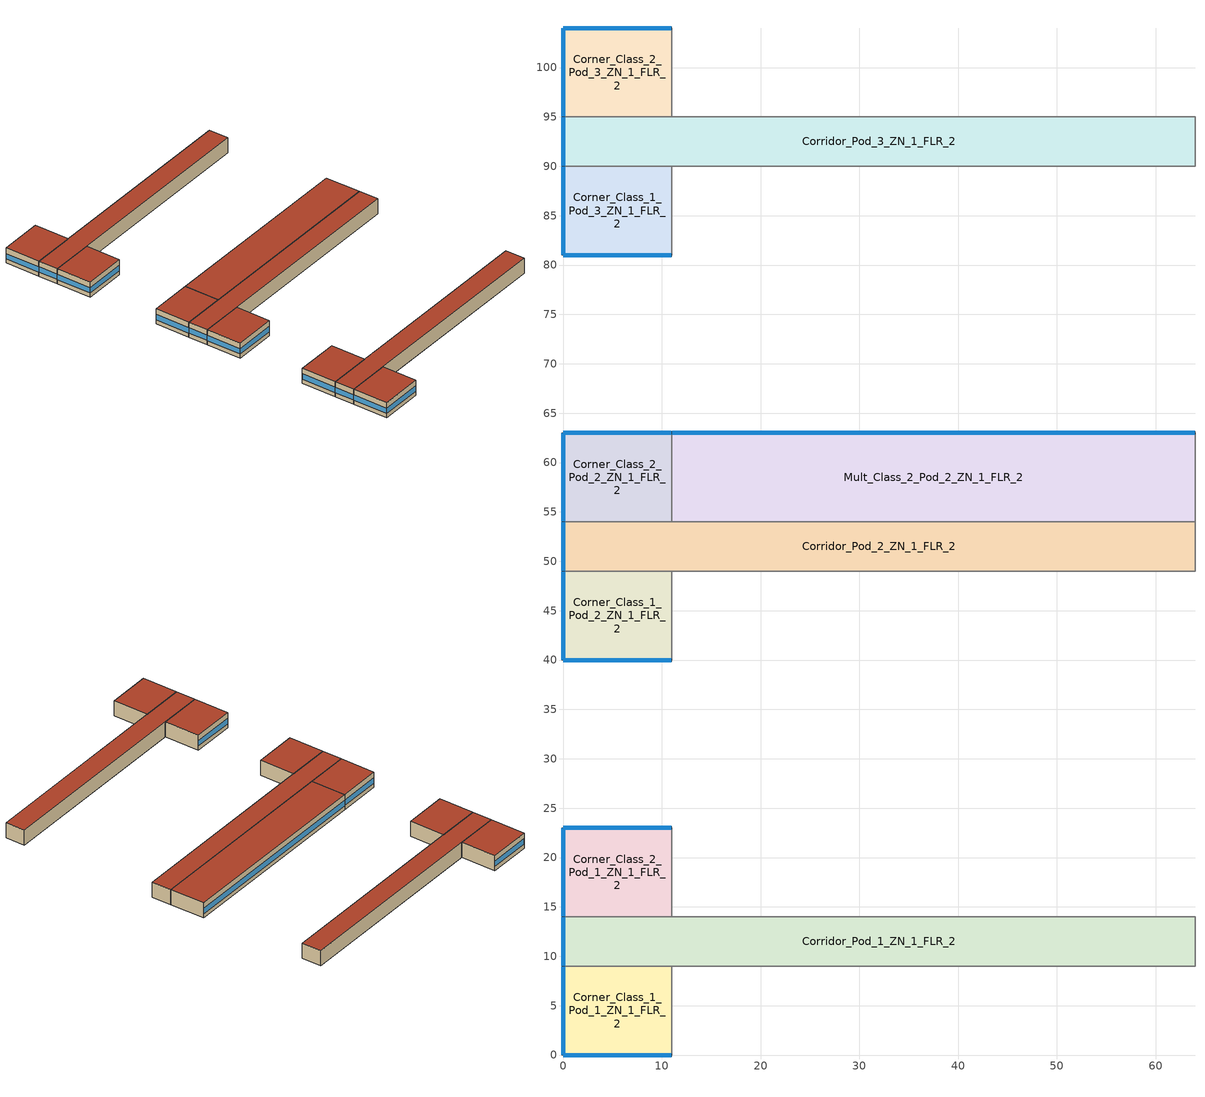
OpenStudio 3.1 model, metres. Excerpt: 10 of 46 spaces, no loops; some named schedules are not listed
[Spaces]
Corner_Class_2_Pod_3_ZN_1_FLR_2
 floor to Corner_Class_2_Pod_3_ZN_1_FLR_1: 11,104 11,95 0,95 0,104 z4
 wall outside: 11,104 0,104 0,95 z4:8
 wall to Corridor_Pod_3_ZN_1_FLR_2: 0,95 11,95 z4:8
 wall to Mult_Class_2_Pod_3_ZN_1_FLR_2: 11,95 11,104 z4:8
 window: 0,103.95 0,95.05 z5.1:6.52; 10.95,104 0.05,104 z5.1:6.51
 roof outside: 11,95 11,104 0,104 0,95 z8
Corridor_Pod_1_ZN_1_FLR_2
 floor to Corridor_Pod_1_ZN_1_FLR_1: 64,14 64,9 0,9 0,14 z4
 wall outside: 0,14 0,9 z4:8
 wall to Corner_Class_1_Pod_1_ZN_1_FLR_2: 0,9 11,9 z4:8
 wall to Mult_Class_1_Pod_1_ZN_1_FLR_2: 11,9 64,9 z4:8
 wall to Corner_Class_2_Pod_1_ZN_1_FLR_2: 11,14 0,14 z4:8
 wall to Lobby_ZN_1_FLR_2: 64,9 64,14 z4:8
 wall to Mult_Class_2_Pod_1_ZN_1_FLR_2: 64,14 11,14 z4:8
 window: 0,13.95 0,9.05 z5.1:6.53
 roof outside: 64,9 64,14 0,14 0,9 z8
Corner_Class_1_Pod_3_ZN_1_FLR_2
 floor to Corner_Class_1_Pod_3_ZN_1_FLR_1: 11,90 11,81 0,81 0,90 z4
 wall outside: 0,90 0,81 11,81 z4:8
 wall to Mult_Class_1_Pod_3_ZN_1_FLR_2: 11,81 11,90 z4:8
 wall to Corridor_Pod_3_ZN_1_FLR_2: 11,90 0,90 z4:8
 window: 0.05,81 10.95,81 z5.1:6.51; 0,89.95 0,81.05 z5.1:6.52
 roof outside: 11,81 11,90 0,90 0,81 z8
Corner_Class_2_Pod_1_ZN_1_FLR_2
 floor to Corner_Class_2_Pod_1_ZN_1_FLR_1: 11,23 11,14 0,14 0,23 z4
 wall outside: 11,23 0,23 0,14 z4:8
 wall to Mult_Class_2_Pod_1_ZN_1_FLR_2: 11,14 11,23 z4:8
 window: 0,22.95 0,14.05 z5.1:6.52; 10.95,23 0.05,23 z5.1:6.51
 roof outside: 11,14 11,23 0,23 0,14 z8
Mult_Class_2_Pod_2_ZN_1_FLR_2
 floor to Mult_Class_2_Pod_2_ZN_1_FLR_1: 64,63 64,54 11,54 11,63 z4
 wall outside: 64,63 11,63 z4:8
 wall to Corridor_Pod_2_ZN_1_FLR_2: 11,54 64,54 z4:8
 wall to Main_Corridor_ZN_1_FLR_2: 64,54 64,63 z4:8
 wall to Corner_Class_2_Pod_2_ZN_1_FLR_2: 11,63 11,54 z4:8
 window: 63.95,63 11.05,63 z5.1:6.5
 roof outside: 64,54 64,63 11,63 11,54 z8
Corner_Class_1_Pod_1_ZN_1_FLR_2
 floor to Corner_Class_1_Pod_1_ZN_1_FLR_1: 11,9 11,0 0,0 0,9 z4
 wall outside: 0,9 0,0 11,0 z4:8
 wall to Mult_Class_1_Pod_1_ZN_1_FLR_2: 11,0 11,9 z4:8
 window: 0.05,0 10.95,0 z5.1:6.51; 0,8.95 0,0.05 z5.1:6.52
 roof outside: 11,0 11,9 0,9 0,0 z8
Corridor_Pod_3_ZN_1_FLR_2
 floor to Corridor_Pod_3_ZN_1_FLR_1: 64,95 64,90 0,90 0,95 z4
 wall outside: 0,95 0,90 z4:8
 wall to Mult_Class_2_Pod_3_ZN_1_FLR_2: 64,95 11,95 z4:8
 wall to Bathrooms_ZN_1_FLR_2: 64,90 64,95 z4:8
 wall to Mult_Class_1_Pod_3_ZN_1_FLR_2: 11,90 64,90 z4:8
 window: 0,94.95 0,90.05 z5.1:6.53
 roof outside: 64,90 64,95 0,95 0,90 z8
Corner_Class_1_Pod_2_ZN_1_FLR_2
 floor to Corner_Class_1_Pod_2_ZN_1_FLR_1: 11,49 11,40 0,40 0,49 z4
 wall outside: 0,49 0,40 11,40 z4:8
 wall to Corridor_Pod_2_ZN_1_FLR_2: 11,49 0,49 z4:8
 wall to Mult_Class_1_Pod_2_ZN_1_FLR_2: 11,40 11,49 z4:8
 window: 0,48.95 0,40.05 z5.1:6.52; 0.05,40 10.95,40 z5.1:6.51
 roof outside: 11,40 11,49 0,49 0,40 z8
Corridor_Pod_2_ZN_1_FLR_2
 floor to Corridor_Pod_2_ZN_1_FLR_1: 64,54 64,49 0,49 0,54 z4
 wall outside: 0,54 0,49 z4:8
 wall to Mult_Class_1_Pod_2_ZN_1_FLR_2: 11,49 64,49 z4:8
 wall to Main_Corridor_ZN_1_FLR_2: 64,49 64,54 z4:8
 wall to Corner_Class_2_Pod_2_ZN_1_FLR_2: 11,54 0,54 z4:8
 window: 0,53.95 0,49.05 z5.1:6.53
 roof outside: 64,49 64,54 0,54 0,49 z8
Corner_Class_2_Pod_2_ZN_1_FLR_2
 floor to Corner_Class_2_Pod_2_ZN_1_FLR_1: 11,63 11,54 0,54 0,63 z4
 wall outside: 11,63 0,63 0,54 z4:8
 window: 0,62.95 0,54.05 z5.1:6.52; 10.95,63 0.05,63 z5.1:6.51
 roof outside: 11,54 11,63 0,63 0,54 z8
[Site]
El Paso International Ap  Ut_TX_USA: Latitude {deg}=31.77; Longitude {deg}=-106.5; Time Zone {hr}=-7; Elevation {m}=1186; Terrain=City
[Building]
-SecondarySchool-ASHRAE 169-2006-3B created: 2020-11-10 15:39:57 -0700: North Axis {deg}=0; Default Construction Set=90.1-2010 - SecSchl - ASHRAE 169-2006-3B; Standards Number of Stories=2; Standards Number of Above Ground Stories=2; Standards Building Type=SecondarySchool
[ClimateZones]
Climate Zone Institution Name 1=ASHRAE; Climate Zone Document Name 1=ANSI/ASHRAE Standard 169; Climate Zone Document Year 1=2006; Climate Zone Value 1=3B; Climate Zone Institution Name 2=CEC; Climate Zone Document Name 2=California Climate Zone Descriptions; Climate Zone Document Year 2=1995
[Site:WaterMainsTemperature]
Calculation Method=Correlation; Annual Average Outdoor Air Temperature {C}=17.9417; Maximum Difference In Monthly Average Outdoor Air Temperatures {deltaC}=21.1
[SizingPeriod:DesignDay] Barometric Pressure {Pa}=87865; Sky Clearness=0; Rain Indicator=0; Snow Indicator=0; Day of Month=21; Daylight Saving Time Indicator=0; Humidity Indicating Type=Wetbulb; Dry-Bulb Temperature Range Modifier Type=DefaultMultipliers
Name | Maximum Dry-Bulb Temperature {C} | Daily Dry-Bulb Temperature Range {deltaC} | Humidity Indicating Conditions at Maximum Dry-Bulb | Wind Speed {m/s} | Wind Direction {deg} | Month | Day Type | Solar Model Indicator | ASHRAE Taub | ASHRAE Taud
El Paso International Ap  Ut Ann Clg .4% Condns DB=>MWB | 38.1 | 13 | 18.1 | 3.9 | 280 | 7 | SummerDesignDay | ASHRAETau | 0.605 | 1.547
El Paso International Ap  Ut Ann Htg 99.6% Condns DB | -5.2 | 0 | -5.2 | 2.2 | 20 | 12 | WinterDesignDay | ASHRAEClearSky
[Site:GroundTemperature:BuildingSurface]
20.78, 20.77, 20.81, 20.84, 20.91, 23.19, 23.53, 23.58, 23.59, 21.3, 20.97, 20.85
[Material:NoMass] Thermal Absorptance=0.9; Solar Absorptance=0.7
Name | Roughness | Thermal Resistance {m2-K/W} | Visible Absorptance
CP02 CARPET PAD | VeryRough | 0.21648 | 0.8
Typical Insulation R-6.78 | Smooth | 1.19347 | 0.7
Typical Carpet Pad | Smooth | 0.21648 | 0.8
Typical Insulation R-9.73 | Smooth | 1.71283 | 0.7
Typical Insulation R-19.72 | Smooth | 3.4722 | 0.7
Typical Insulation R-0.58 | Smooth | 0.101875 | 0.7
Typical Insulation R-0.01 | Smooth | 0.001 | 0.7
[Material]
Name | Roughness | Thickness {m} | Conductivity {W/m-K} | Density {kg/m3} | Specific Heat {J/kg-K} | Thermal Absorptance | Solar Absorptance | Visible Absorptance
100mm Normalweight concrete floor | MediumSmooth | 0.1016 | 2.31 | 2322 | 832
G01 13mm gypsum board | Smooth | 0.0127 | 0.16 | 800 | 1090 | 0.9 | 0.7 | 0.5
4 in. Normalweight Concrete Floor | MediumRough | 0.1016 | 2.31 | 2322 | 832 | 0.9 | 0.7 | 0.7
25mm Stucco | Smooth | 0.0254 | 0.72 | 1856 | 840 | 0.9 | 0.7 | 0.7
5/8 in. Gypsum Board | MediumSmooth | 0.0159 | 0.16 | 800 | 1090 | 0.9 | 0.7 | 0.7
Roof Membrane - Highly Reflective | VeryRough | 0.0095 | 0.16 | 1121.29 | 1460 | 0.75 | 0.45 | 0.7
Metal Roof Surface; F08 Metal surface | Smooth | 0.0008 | 45.28 | 7824 | 500 | 0.9 | 0.7 | 0.7
8 in. Normalweight Concrete Floor | MediumRough | 0.2032 | 2.31 | 2322 | 832 | 0.9 | 0.7 | 0.7
8 in. Concrete Block Basement Wall | MediumRough | 0.2032 | 1.326 | 1842 | 912 | 0.9 | 0.7 | 0.7
G05 25mm wood | MediumSmooth | 0.0254 | 0.15 | 608 | 1630 | 0.9 | 0.5 | 0.5
Std Wood 6inch | MediumSmooth | 0.15 | 0.12 | 540 | 1210 | 0.9 | 0.7 | 0.7
[DefaultConstructionSet]
90.1-2010 - SecSchl - ASHRAE 169-2006-3B: Default Exterior Surface Constructions=Default Surface Constructions 1; Default Interior Surface Constructions=Default Surface Constructions 2; Default Ground Contact Surface Constructions=Default Surface Constructions 3; Default Exterior SubSurface Constructions=Default Sub Surface Constructions 1; Default Interior SubSurface Constructions=Default Sub Surface Constructions 2; Interior Partition Construction=Typical Interior Partition
[DefaultSurfaceConstructions]
Name | Floor Construction | Wall Construction | Roof Ceiling Construction
Default Surface Constructions 1 | Typical Insulated Exterior Mass Floor R-9.35 | Typical Insulated Steel Framed Exterior Wall R-11.9 | Typical IEAD Roof - Highly Reflective R-20.83
Default Surface Constructions 2 | Typical Interior Floor | Typical Interior Wall | Typical Interior Ceiling
Default Surface Constructions 3 | Smallhotel 2010 Slab Floor | Typical Insulated Basement Mass Wall
[Construction]
Typical Insulated Exterior Mass Floor R-9.35: Typical Insulation R-6.78, 4 in. Normalweight Concrete Floor, Typical Carpet Pad
Typical Insulated Steel Framed Exterior Wall R-11.9: 25mm Stucco, 5/8 in. Gypsum Board, Typical Insulation R-9.73, 5/8 in. Gypsum Board
Typical IEAD Roof - Highly Reflective R-20.83: Roof Membrane - Highly Reflective, Typical Insulation R-19.72, Metal Roof Surface
Typical Interior Floor: 100mm Normalweight concrete floor, CP02 CARPET PAD
Typical Interior Wall: G01 13mm gypsum board, G01 13mm gypsum board
Typical Interior Ceiling: CP02 CARPET PAD, 100mm Normalweight concrete floor
Smallhotel 2010 Slab Floor: 8 in. Normalweight Concrete Floor, CP02 CARPET PAD
Typical Insulated Basement Mass Wall: 8 in. Concrete Block Basement Wall
U 0.62 SHGC 0.25 Dbl Ref-C-H Clr 6mm/6mm Air: REF C CLEAR HI 6MM, AIR 6MM, CLEAR 6MM
Typical Insulated Metal Door R-1.43: F08 Metal surface, Typical Insulation R-0.58
U 0.88 SHGC 0.16 Sgl Ref-A-L Clr 6mm: REF A CLEAR LO 6MM
Typical Overhead Door R-0.86: Typical Insulation R-0.01
U 1.17 SHGC 0.39 Simple Glazing Skylight U-1.17 SHGC 0.39: U 1.17 SHGC 0.39 Simple Glazing U-1.17 SHGC 0.39
Typical Interior Window: Clear 3mm
Typical Interior Door; Typical Interior Partition: G05 25mm wood
InteriorFurnishings: Std Wood 6inch
[DefaultSubSurfaceConstructions]
Name | Fixed Window Construction | Operable Window Construction | Door Construction | Glass Door Construction | Overhead Door Construction | Skylight Construction | Tubular Daylight Dome Construction | Tubular Daylight Diffuser Construction
Default Sub Surface Constructions 1 | U 0.62 SHGC 0.25 Dbl Ref-C-H Clr 6mm/6mm Air | U 0.62 SHGC 0.25 Dbl Ref-C-H Clr 6mm/6mm Air | Typical Insulated Metal Door R-1.43 | U 0.88 SHGC 0.16 Sgl Ref-A-L Clr 6mm | Typical Overhead Door R-0.86 | U 1.17 SHGC 0.39 Simple Glazing Skylight U-1.17 SHGC 0.39 | Typical Interior Window | Typical Interior Window
Default Sub Surface Constructions 2 | Typical Interior Window | Typical Interior Window | Typical Interior Door
[WindowMaterial:Glazing] Optical Data Type=SpectralAverage; Infrared Transmittance at Normal Incidence=0; Front Side Infrared Hemispherical Emissivity=0.84; Conductivity {W/m-K}=0.9; Dirt Correction Factor for Solar and Visible Transmittance=1; Solar Diffusing=No
Name | Thickness {m} | Solar Transmittance at Normal Incidence | Front Side Solar Reflectance at Normal Incidence | Back Side Solar Reflectance at Normal Incidence | Visible Transmittance at Normal Incidence | Front Side Visible Reflectance at Normal Incidence | Back Side Visible Reflectance at Normal Incidence | Back Side Infrared Hemispherical Emissivity
REF C CLEAR HI 6MM | 0.006 | 0.2 | 0.16 | 0.39 | 0.22 | 0.17 | 0.35 | 0.55
CLEAR 6MM | 0.006 | 0.775 | 0.071 | 0.071 | 0.881 | 0.08 | 0.08 | 0.84
REF A CLEAR LO 6MM | 0.006 | 0.066 | 0.341 | 0.493 | 0.08 | 0.41 | 0.37 | 0.4
Clear 3mm | 0.003 | 0.837 | 0.075 | 0.075 | 0.898 | 0.081 | 0.081 | 0.84
[WindowMaterial:Gas]
AIR 6MM: Gas Type=Air; Thickness {m}=0.0063
[WindowMaterial:SimpleGlazingSystem]
U 1.17 SHGC 0.39 Simple Glazing U-1.17 SHGC 0.39: U-Factor {W/m2-K}=6.64357; Solar Heat Gain Coefficient=0.39; Visible Transmittance=0.23
[Space] Building Story=Building Story 2; Part of Total Floor Area=Yes
Name | Space Type | Thermal Zone
Corner_Class_2_Pod_3_ZN_1_FLR_2 | SecondarySchool Classroom | Corner_Class_2_Pod_3_ZN_1_FLR_2 ZN
Corridor_Pod_1_ZN_1_FLR_2 | SecondarySchool Corridor | Corridor_Pod_1_ZN_1_FLR_2 ZN
Corner_Class_1_Pod_3_ZN_1_FLR_2 | SecondarySchool Classroom | Corner_Class_1_Pod_3_ZN_1_FLR_2 ZN
Corner_Class_2_Pod_1_ZN_1_FLR_2 | SecondarySchool Classroom | Corner_Class_2_Pod_1_ZN_1_FLR_2 ZN
Corridor_Pod_2_ZN_1_FLR_2 | SecondarySchool Corridor | Corridor_Pod_2_ZN_1_FLR_2 ZN
Mult_Class_2_Pod_2_ZN_1_FLR_2 | SecondarySchool Classroom | Mult_Class_2_Pod_2_ZN_1_FLR_2 ZN
Corner_Class_1_Pod_1_ZN_1_FLR_2 | SecondarySchool Classroom | Corner_Class_1_Pod_1_ZN_1_FLR_2 ZN
Corridor_Pod_3_ZN_1_FLR_2 | SecondarySchool Corridor | Corridor_Pod_3_ZN_1_FLR_2 ZN
Corner_Class_1_Pod_2_ZN_1_FLR_2 | SecondarySchool Classroom | Corner_Class_1_Pod_2_ZN_1_FLR_2 ZN
Corner_Class_2_Pod_2_ZN_1_FLR_2 | SecondarySchool Classroom | Corner_Class_2_Pod_2_ZN_1_FLR_2 ZN
[BuildingStory]
Building Story 2: Nominal Z Coordinate {m}=4
[SpaceType] Standards Building Type=SecondarySchool
Name | Default Schedule Set | Design Specification Outdoor Air Object | Standards Space Type
SecondarySchool Corridor | SecondarySchool Corridor Schedule Set | SecondarySchool Corridor Ventilation | Corridor
SecondarySchool Classroom | SecondarySchool Classroom Schedule Set | SecondarySchool Classroom Ventilation | Classroom
[People]
SecondarySchool Classroom People: People Definition=SecondarySchool Classroom People Definition; Space or SpaceType=SecondarySchool Classroom; Work Efficiency Schedule=Work Efficiency Schedule; Clothing Insulation Schedule=Clothing Schedule; Air Velocity Schedule=Air Velocity Schedule; Multiplier=1
[Lights]
SecondarySchool Classroom Lights: Lights Definition=SecondarySchool Classroom Lights Definition; Space or SpaceType=SecondarySchool Classroom; Schedule=SchoolSecondary BLDG_LIGHT_CLASSROOM_SCH_2010 OccSensor Reduction; Fraction Replaceable=1
[DesignSpecification:OutdoorAir]
SecondarySchool Classroom Ventilation: Outdoor Air Method=Sum; Outdoor Air Flow per Person {m3/s-person}=0; Outdoor Air Flow per Floor Area {m3/s-m2}=0.0023876; Outdoor Air Flow Rate {m3/s}=0; Outdoor Air Flow Air Changes per Hour {1/hr}=0
[DefaultScheduleSet]
SecondarySchool Classroom Schedule Set: Number of People Schedule=SchoolSecondary BLDG_OCC_SCH; People Activity Level Schedule=SchoolSecondary ACTIVITY_SCH; Lighting Schedule=SchoolSecondary BLDG_LIGHT_CLASSROOM_SCH_2010; Electric Equipment Schedule=SchoolSecondary BLDG_EQUIP_SCH; Infiltration Schedule=SchoolSecondary INFIL_SCH_PNNL
[ThermostatSetpoint:DualSetpoint] Heating Setpoint Temperature Schedule=SchoolSecondary HTGSETP_SCH_YES_OPTIMUM; Cooling Setpoint Temperature Schedule=SchoolSecondary CLGSETP_SCH_NO_SETBACK
SecondarySchool Classroom Thermostat 2; SecondarySchool Classroom Thermostat 4; SecondarySchool Classroom Thermostat 6; SecondarySchool Classroom Thermostat 8; SecondarySchool Classroom Thermostat 10; SecondarySchool Classroom Thermostat 12; SecondarySchool Corridor Thermostat 2; SecondarySchool Corridor Thermostat 4; SecondarySchool Corridor Thermostat 6; SecondarySchool Classroom Thermostat 21
[SpaceInfiltration:DesignFlowRate] Schedule=SchoolSecondary INFIL_SCH_PNNL; Design Flow Rate Calculation Method=Flow/ExteriorArea; Constant Term Coefficient=0; Temperature Term Coefficient=0; Velocity Term Coefficient=0.224; Velocity Squared Term Coefficient=0
Name | Space or SpaceType | Flow per Exterior Surface Area {m3/s-m2}
Corner_Class_1_Pod_1_ZN_1_FLR_2 Infiltration | Corner_Class_1_Pod_1_ZN_1_FLR_2 | 0.000254558
Corner_Class_1_Pod_2_ZN_1_FLR_2 Infiltration | Corner_Class_1_Pod_2_ZN_1_FLR_2 | 0.000254558
Corner_Class_1_Pod_3_ZN_1_FLR_2 Infiltration | Corner_Class_1_Pod_3_ZN_1_FLR_2 | 0.000254558
Corner_Class_2_Pod_1_ZN_1_FLR_2 Infiltration | Corner_Class_2_Pod_1_ZN_1_FLR_2 | 0.000254558
Corner_Class_2_Pod_2_ZN_1_FLR_2 Infiltration | Corner_Class_2_Pod_2_ZN_1_FLR_2 | 0.000254558
Corner_Class_2_Pod_3_ZN_1_FLR_2 Infiltration | Corner_Class_2_Pod_3_ZN_1_FLR_2 | 0.000254558
Corridor_Pod_1_ZN_1_FLR_2 Infiltration | Corridor_Pod_1_ZN_1_FLR_2 | 3.35043e-05
Corridor_Pod_2_ZN_1_FLR_2 Infiltration | Corridor_Pod_2_ZN_1_FLR_2 | 3.35043e-05
Corridor_Pod_3_ZN_1_FLR_2 Infiltration | Corridor_Pod_3_ZN_1_FLR_2 | 3.35043e-05
Mult_Class_2_Pod_2_ZN_1_FLR_2 Infiltration | Mult_Class_2_Pod_2_ZN_1_FLR_2 | 0.000175253
[ThermalZone] Use Ideal Air Loads=No
Name | Primary Daylighting Control | Fraction of Zone Controlled by Primary Daylighting Control | Secondary Daylighting Control | Fraction of Zone Controlled by Secondary Daylighting Control | Thermostat
Corner_Class_1_Pod_1_ZN_1_FLR_2 ZN | Corner_Class_1_Pod_1_ZN_1_FLR_2 Daylt Sensor 1 | 0.222 | Corner_Class_1_Pod_1_ZN_1_FLR_2 Daylt Sensor 2 | 0.222 | SecondarySchool Classroom Thermostat 2
Corner_Class_1_Pod_2_ZN_1_FLR_2 ZN | Corner_Class_1_Pod_2_ZN_1_FLR_2 Daylt Sensor 1 | 0.222 | Corner_Class_1_Pod_2_ZN_1_FLR_2 Daylt Sensor 2 | 0.222 | SecondarySchool Classroom Thermostat 4
Corner_Class_1_Pod_3_ZN_1_FLR_2 ZN | Corner_Class_1_Pod_3_ZN_1_FLR_2 Daylt Sensor 1 | 0.222 | Corner_Class_1_Pod_3_ZN_1_FLR_2 Daylt Sensor 2 | 0.222 | SecondarySchool Classroom Thermostat 6
Corner_Class_2_Pod_1_ZN_1_FLR_2 ZN | Corner_Class_2_Pod_1_ZN_1_FLR_2 Daylt Sensor 1 | 0.222 | Corner_Class_2_Pod_1_ZN_1_FLR_2 Daylt Sensor 2 | 0.222 | SecondarySchool Classroom Thermostat 8
Corner_Class_2_Pod_2_ZN_1_FLR_2 ZN | Corner_Class_2_Pod_2_ZN_1_FLR_2 Daylt Sensor 1 | 0.222 | Corner_Class_2_Pod_2_ZN_1_FLR_2 Daylt Sensor 2 | 0.222 | SecondarySchool Classroom Thermostat 10
Corner_Class_2_Pod_3_ZN_1_FLR_2 ZN | Corner_Class_2_Pod_3_ZN_1_FLR_2 Daylt Sensor 1 | 0.222 | Corner_Class_2_Pod_3_ZN_1_FLR_2 Daylt Sensor 2 | 0.222 | SecondarySchool Classroom Thermostat 12
Corridor_Pod_1_ZN_1_FLR_2 ZN |  |  |  |  | SecondarySchool Corridor Thermostat 2
Corridor_Pod_2_ZN_1_FLR_2 ZN |  |  |  |  | SecondarySchool Corridor Thermostat 4
Corridor_Pod_3_ZN_1_FLR_2 ZN |  |  |  |  | SecondarySchool Corridor Thermostat 6
Mult_Class_2_Pod_2_ZN_1_FLR_2 ZN | Mult_Class_2_Pod_2_ZN_1_FLR_2 Daylt Sensor 1 | 0.278 |  |  | SecondarySchool Classroom Thermostat 21
[InternalMass:Definition]
Internal Mass Definition 1: Construction=InteriorFurnishings; Design Level Calculation Method=SurfaceArea/Area; Surface Area per Space Floor Area=2
[InternalMass] Internal Mass Definition=Internal Mass Definition 1; Multiplier=1
Name | Space or SpaceType
Corner_Class_2_Pod_3_ZN_1_FLR_2 Mass | Corner_Class_2_Pod_3_ZN_1_FLR_2
Corridor_Pod_1_ZN_1_FLR_2 Mass | Corridor_Pod_1_ZN_1_FLR_2
Mult_Class_2_Pod_2_ZN_1_FLR_2 Mass | Mult_Class_2_Pod_2_ZN_1_FLR_2
Corner_Class_1_Pod_1_ZN_1_FLR_2 Mass | Corner_Class_1_Pod_1_ZN_1_FLR_2
Corner_Class_1_Pod_3_ZN_1_FLR_2 Mass | Corner_Class_1_Pod_3_ZN_1_FLR_2
Corner_Class_2_Pod_1_ZN_1_FLR_2 Mass | Corner_Class_2_Pod_1_ZN_1_FLR_2
Corner_Class_2_Pod_2_ZN_1_FLR_2 Mass | Corner_Class_2_Pod_2_ZN_1_FLR_2
Corridor_Pod_2_ZN_1_FLR_2 Mass | Corridor_Pod_2_ZN_1_FLR_2
Corner_Class_1_Pod_2_ZN_1_FLR_2 Mass | Corner_Class_1_Pod_2_ZN_1_FLR_2
Corridor_Pod_3_ZN_1_FLR_2 Mass | Corridor_Pod_3_ZN_1_FLR_2
[Exterior:Lights:Definition]
Name | Design Level {W}
Occ Sensing Exterior Lights Def | 8552
NonDimming Exterior Lights Def | 441.8
[Exterior:Lights] Control Option=AstronomicalClock
Name | Exterior Lights Definition | Schedule
Occ Sensing Exterior Lights Def | Occ Sensing Exterior Lights Def | SchoolSecondary Exterior_lighting_schedule_b
NonDimming Exterior Lights Def | NonDimming Exterior Lights Def | SchoolSecondary Exterior_lighting_schedule_a
[Daylighting:Control] Position Z-Coordinate {m}=0.762; Illuminance Setpoint {lux}=500; Lighting Control Type=Stepped; Minimum Input Power Fraction for Continuous Dimming Control=0.3; Minimum Light Output Fraction for Continuous Dimming Control=0.2; Number of Stepped Control Steps=3; Probability Lighting will be Reset When Needed in Manual Stepped Control=1; Maximum Allowable Discomfort Glare Index=22
Name | Space | Position X-Coordinate {m} | Position Y-Coordinate {m}
Corner_Class_1_Pod_1_ZN_1_FLR_2 Daylt Sensor 1 | Corner_Class_1_Pod_1_ZN_1_FLR_2 | 5.5 | 1.65848
Corner_Class_1_Pod_1_ZN_1_FLR_2 Daylt Sensor 2 | Corner_Class_1_Pod_1_ZN_1_FLR_2 | 3.3459 | 4.5
Corner_Class_1_Pod_2_ZN_1_FLR_2 Daylt Sensor 1 | Corner_Class_1_Pod_2_ZN_1_FLR_2 | 5.5 | 1.65848
Corner_Class_1_Pod_2_ZN_1_FLR_2 Daylt Sensor 2 | Corner_Class_1_Pod_2_ZN_1_FLR_2 | 3.3459 | 4.5
Corner_Class_1_Pod_3_ZN_1_FLR_2 Daylt Sensor 1 | Corner_Class_1_Pod_3_ZN_1_FLR_2 | 5.5 | 1.65848
Corner_Class_1_Pod_3_ZN_1_FLR_2 Daylt Sensor 2 | Corner_Class_1_Pod_3_ZN_1_FLR_2 | 3.3459 | 4.5
Corner_Class_2_Pod_1_ZN_1_FLR_2 Daylt Sensor 1 | Corner_Class_2_Pod_1_ZN_1_FLR_2 | 1.66037 | 4.5
Corner_Class_2_Pod_1_ZN_1_FLR_2 Daylt Sensor 2 | Corner_Class_2_Pod_1_ZN_1_FLR_2 | 5.5 | 5.65792
Corner_Class_2_Pod_2_ZN_1_FLR_2 Daylt Sensor 1 | Corner_Class_2_Pod_2_ZN_1_FLR_2 | 1.66037 | 4.5
Corner_Class_2_Pod_2_ZN_1_FLR_2 Daylt Sensor 2 | Corner_Class_2_Pod_2_ZN_1_FLR_2 | 5.5 | 5.65792
Corner_Class_2_Pod_3_ZN_1_FLR_2 Daylt Sensor 1 | Corner_Class_2_Pod_3_ZN_1_FLR_2 | 1.66037 | 4.5
Corner_Class_2_Pod_3_ZN_1_FLR_2 Daylt Sensor 2 | Corner_Class_2_Pod_3_ZN_1_FLR_2 | 5.5 | 5.65792
Mult_Class_2_Pod_2_ZN_1_FLR_2 Daylt Sensor 1 | Mult_Class_2_Pod_2_ZN_1_FLR_2 | 26.5 | 7.34824
